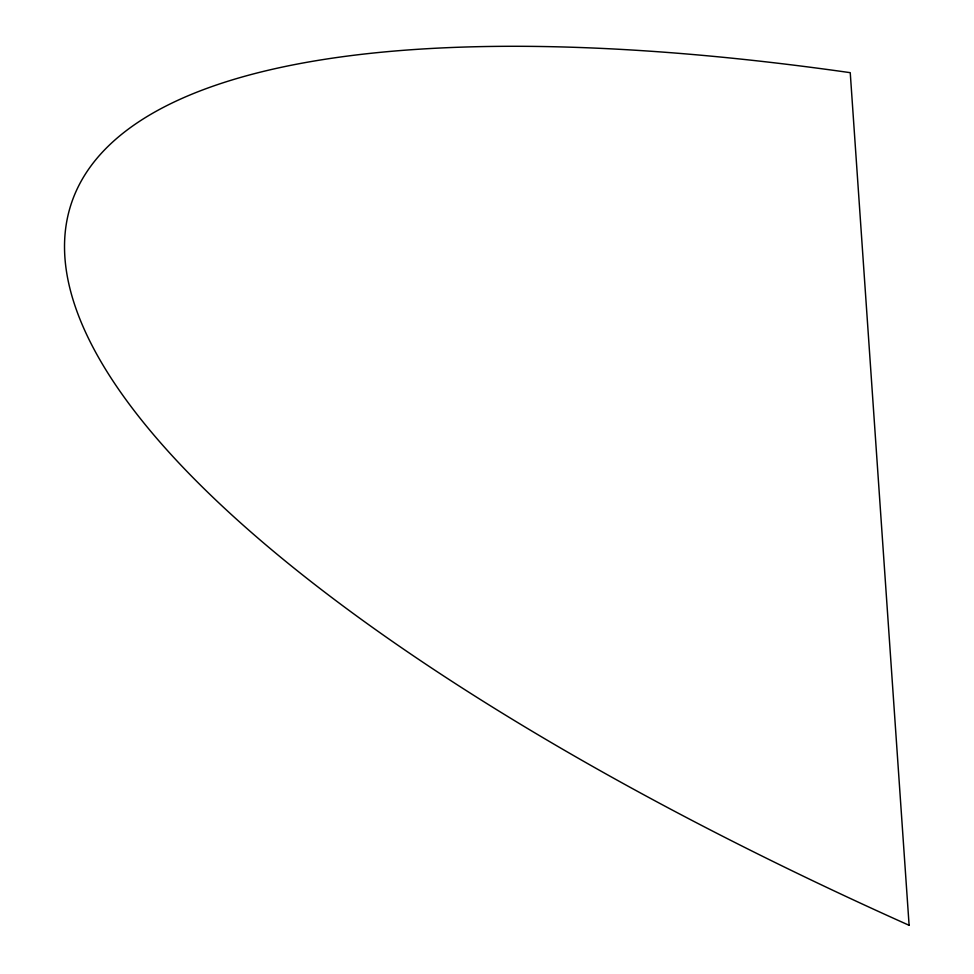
<?xml version="1.0" encoding="UTF-8"?>
<svg xmlns="http://www.w3.org/2000/svg" width="974" height="974" viewBox="0 0 974 974"><rect width="100%" height="100%" fill="white"/><g stroke="black" fill="none" stroke-linecap="round" stroke-linejoin="round"><path stroke-width="1.46" d="M909.107 925.3L850.241 72.673A1484.339 438.933 18.6 0 0 64.893 257.319A1484.339 438.933 18.6 0 0 909.107 925.3"/></g></svg>
